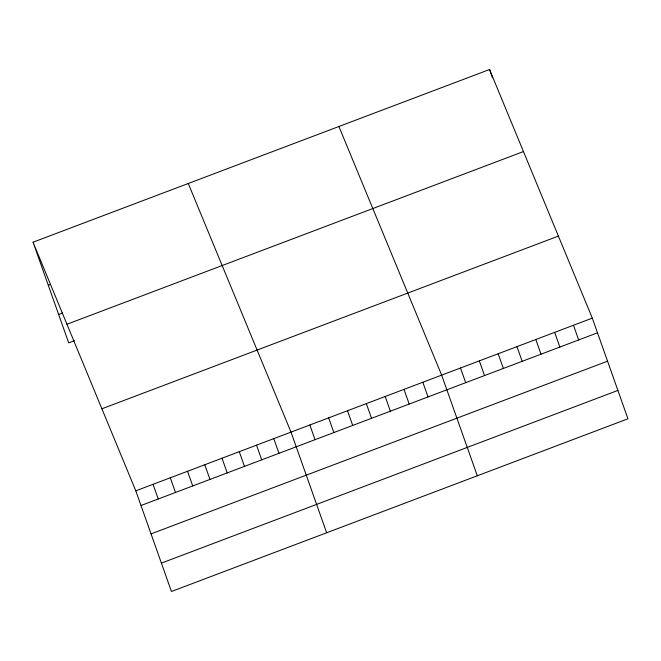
<?xml version="1.0" encoding="UTF-8"?>
<svg xmlns="http://www.w3.org/2000/svg" width="661" height="661" viewBox="0 0 661 661"><rect width="100%" height="100%" fill="white"/><g stroke="black" fill="none" stroke-linecap="round" stroke-linejoin="round"><path stroke-width="0.99" d="M33.05 242.207L489.553 69.512L592.306 318.139L627.95 418.793L171.447 591.488L135.802 490.834L33.05 242.207L68.694 342.861L74.445 340.679M48.294 285.255L50.211 284.527M58.647 314.487L62.481 313.033M66.959 324.254L523.462 151.559M101.893 408.787L558.396 236.093M135.802 490.834L592.306 318.139M141 505.516L597.503 332.822M151.047 533.881L607.55 361.187M161.4 563.114L617.903 390.42M338.911 126.499L441.664 375.134L477.3 475.78M188.261 183.494L291.014 432.12L326.658 532.774M489.553 69.512L492.478 77.767M573.475 325.27L578.672 339.944M554.645 332.392L559.842 347.066M535.815 339.514L541.012 354.189M516.985 346.637L522.182 361.311M498.154 353.759L503.352 368.433M479.324 360.881L484.521 375.564M460.494 368.012L465.691 382.686M422.833 382.256L428.031 396.93M404.003 389.379L409.2 404.053M385.173 396.501L390.37 411.175M366.334 403.623L371.532 418.306M347.504 410.754L352.701 425.428M328.674 417.876L333.871 432.55M309.844 424.998L315.041 439.672M273.77 438.648L278.967 453.322M256.526 445.167L261.723 459.841M239.282 451.694L244.479 466.369M222.03 458.213L227.227 472.896M204.786 464.741L209.983 479.415M187.542 471.268L192.739 485.942M170.298 477.787L175.496 492.462M153.046 484.315L158.243 498.989"/></g></svg>
